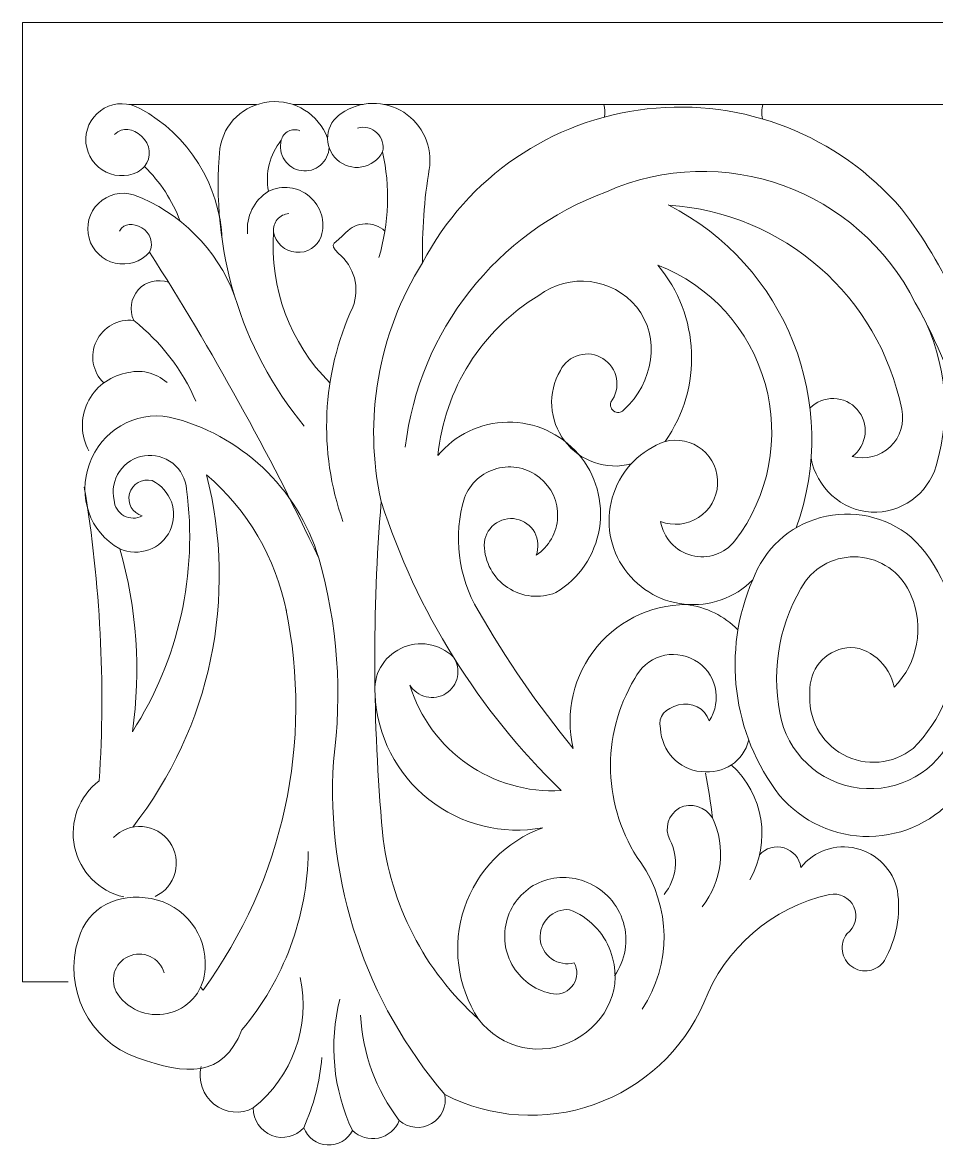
# Model space of a CAD drawing. Header units: millimetres. Extents: x 4607 to 4809, y 1593 to 1731.
# Drawn here: x 4607.45 to 4648.07, y 1681.06 to 1730.98 of the extents above; entities that cross this region are included whole.
import ezdxf

# ---------------------------------------------------------------- set-up
doc = ezdxf.new("R2010")
doc.units = ezdxf.units.MM
doc.header["$MEASUREMENT"] = 0
doc.layers.add('SITARA ALL', color=18, linetype='Continuous', true_color=0x000000)

msp = doc.modelspace()

# ---------------------------------------------------------------- linework, layer by layer
at = {"layer": 'SITARA ALL', "lineweight": 9}
for points, knots in [([(4805.424, 1688.332), (4805.424, 1688.332), (4807.449, 1688.332), (4807.449, 1688.332), (4807.449, 1688.332), (4807.449, 1730.976), (4807.449, 1730.976), (4807.449, 1730.976), (4607.449, 1730.976), (4607.449, 1730.976), (4607.449, 1730.976), (4607.449, 1688.332), (4607.449, 1688.332), (4607.449, 1688.332), (4609.474, 1688.332), (4609.474, 1688.332)], [0, 0, 0, 0, 0.166667, 0.166667, 0.166667, 0.333333, 0.333333, 0.333333, 0.5, 0.5, 0.5, 0.666667, 0.666667, 0.666667, 1, 1, 1, 1]), ([(4614.456, 1722.145), (4614.114, 1723.06), (4613.574, 1723.888), (4612.875, 1724.57), (4612.785, 1724.471), (4612.678, 1724.388), (4612.559, 1724.326), (4612.055, 1724.082), (4611.459, 1724.119), (4610.99, 1724.425), (4610.521, 1724.731), (4610.246, 1725.266), (4610.266, 1725.826), (4610.285, 1726.385), (4610.596, 1726.894), (4611.086, 1727.166), (4611.575, 1727.439), (4612.177, 1727.432), (4612.662, 1727.153), (4614.837, 1725.991), (4616.231, 1723.759), (4616.324, 1721.295)], [0, 0, 0, 0, 0.125, 0.125, 0.125, 0.25, 0.25, 0.25, 0.375, 0.375, 0.375, 0.5, 0.5, 0.5, 0.625, 0.625, 0.625, 0.75, 0.75, 0.75, 1, 1, 1, 1]), ([(4621.01, 1725.831), (4620.617, 1726.899), (4619.549, 1727.563), (4618.417, 1727.443), (4617.286, 1727.323), (4616.388, 1726.497), (4616.228, 1725.371), (4615.794, 1720.922), (4617.139, 1716.485), (4619.972, 1713.028)], [0, 0, 0, 0, 0.25, 0.25, 0.25, 0.5, 0.5, 0.5, 1, 1, 1, 1]), ([(4625.524, 1724.437), (4625.695, 1725.437), (4625.248, 1726.441), (4624.391, 1726.983), (4623.535, 1727.526), (4622.451, 1727.511), (4621.62, 1726.931), (4621.277, 1726.716), (4621.055, 1726.354), (4621.017, 1725.952), (4620.979, 1725.55), (4621.128, 1725.155), (4621.425, 1724.88), (4621.721, 1724.606), (4622.128, 1724.485), (4622.526, 1724.553), (4622.925, 1724.621), (4623.267, 1724.868), (4623.455, 1725.226), (4623.527, 1725.533), (4623.43, 1725.855), (4623.201, 1726.072), (4622.972, 1726.289), (4622.649, 1726.369), (4622.346, 1726.281)], [0, 0, 0, 0, 0.111111, 0.111111, 0.111111, 0.222222, 0.222222, 0.222222, 0.333333, 0.333333, 0.333333, 0.444444, 0.444444, 0.444444, 0.555556, 0.555556, 0.555556, 0.666667, 0.666667, 0.666667, 0.777778, 0.777778, 0.777778, 1, 1, 1, 1]), ([(4650.346, 1714.018), (4649.79, 1717.181), (4648.475, 1720.159), (4646.51, 1722.698), (4643.714, 1725.958), (4639.484, 1727.618), (4635.217, 1727.131), (4630.95, 1726.644), (4627.22, 1724.103), (4625.231, 1720.297)], [0, 0, 0, 0, 0.25, 0.25, 0.25, 0.5, 0.5, 0.5, 1, 1, 1, 1]), ([(4612.875, 1724.57), (4613.196, 1724.983), (4613.139, 1725.574), (4612.746, 1725.918), (4612.352, 1726.263), (4611.911, 1726.367), (4611.545, 1725.994)], [0, 0, 0, 0, 0.333333, 0.333333, 0.333333, 1, 1, 1, 1]), ([(4619.78, 1726.158), (4619.616, 1726.232), (4619.426, 1726.227), (4619.265, 1726.145), (4619.104, 1726.064), (4618.989, 1725.914), (4618.952, 1725.738), (4618.436, 1725.105), (4618.228, 1724.276), (4618.386, 1723.475), (4617.74, 1723.074), (4617.378, 1722.341), (4617.453, 1721.584)], [0, 0, 0, 0, 0.2, 0.2, 0.2, 0.4, 0.4, 0.4, 0.6, 0.6, 0.6, 1, 1, 1, 1]), ([(4618.952, 1725.738), (4618.872, 1725.44), (4618.924, 1725.122), (4619.093, 1724.864), (4619.263, 1724.607), (4619.533, 1724.434), (4619.838, 1724.389), (4620.143, 1724.344), (4620.452, 1724.432), (4620.689, 1724.629), (4620.925, 1724.827), (4621.066, 1725.115), (4621.076, 1725.423)], [0, 0, 0, 0, 0.2, 0.2, 0.2, 0.4, 0.4, 0.4, 0.6, 0.6, 0.6, 1, 1, 1, 1]), ([(4647.128, 1718.514), (4644.598, 1723.561), (4638.562, 1725.737), (4633.399, 1723.453), (4628.524, 1721.643), (4625.072, 1717.262), (4624.461, 1712.097)], [0, 0, 0, 0, 0.333333, 0.333333, 0.333333, 1, 1, 1, 1]), ([(4625.531, 1724.475), (4625.3, 1723.095), (4625.2, 1721.696), (4625.231, 1720.297), (4623.248, 1717.136), (4622.586, 1713.325), (4623.391, 1709.681), (4624.967, 1704.809), (4627.714, 1700.4), (4631.392, 1696.836), (4628.338, 1696.659), (4625.558, 1698.6), (4624.666, 1701.526), (4624.827, 1701.26), (4625.089, 1701.071), (4625.391, 1701.001), (4625.694, 1700.93), (4626.011, 1700.984), (4626.272, 1701.152), (4626.534, 1701.32), (4626.716, 1701.587), (4626.779, 1701.891), (4626.841, 1702.196), (4626.778, 1702.511), (4626.603, 1702.768), (4625.985, 1703.378), (4625.049, 1703.533), (4624.267, 1703.154), (4623.485, 1702.775), (4623.024, 1701.966), (4623.119, 1701.102), (4623.203, 1699.277), (4624.073, 1697.578), (4625.504, 1696.443), (4626.935, 1695.308), (4628.778, 1694.847), (4630.574, 1695.182), (4628.928, 1694.588), (4627.645, 1693.275), (4627.089, 1691.617), (4626.533, 1689.958), (4626.76, 1688.147), (4627.715, 1686.681)], [0, 0, 0, 0, 0.066667, 0.066667, 0.066667, 0.133333, 0.133333, 0.133333, 0.2, 0.2, 0.2, 0.266667, 0.266667, 0.266667, 0.333333, 0.333333, 0.333333, 0.4, 0.4, 0.4, 0.466667, 0.466667, 0.466667, 0.533333, 0.533333, 0.533333, 0.6, 0.6, 0.6, 0.666667, 0.666667, 0.666667, 0.733333, 0.733333, 0.733333, 0.8, 0.8, 0.8, 0.866667, 0.866667, 0.866667, 1, 1, 1, 1]), ([(4619.292, 1722.478), (4619.091, 1722.468), (4618.904, 1722.375), (4618.774, 1722.221), (4618.645, 1722.068), (4618.585, 1721.868), (4618.609, 1721.669), (4618.696, 1721.176), (4619.103, 1720.803), (4619.602, 1720.76), (4620.101, 1720.718), (4620.559, 1720.998), (4620.727, 1721.469), (4620.922, 1722.111), (4620.718, 1722.807), (4620.208, 1723.241), (4619.697, 1723.675), (4618.988, 1723.77), (4618.386, 1723.475)], [0, 0, 0, 0, 0.142857, 0.142857, 0.142857, 0.285714, 0.285714, 0.285714, 0.428571, 0.428571, 0.428571, 0.571429, 0.571429, 0.571429, 0.714286, 0.714286, 0.714286, 1, 1, 1, 1]), ([(4616.875, 1718.828), (4616.095, 1720.902), (4614.46, 1722.538), (4612.385, 1723.316), (4611.834, 1723.484), (4611.235, 1723.338), (4610.824, 1722.935), (4610.412, 1722.532), (4610.251, 1721.944), (4610.407, 1721.389), (4610.563, 1720.835), (4611.009, 1720.41), (4611.57, 1720.281), (4612.131, 1720.151), (4612.714, 1720.334), (4613.096, 1720.764)], [0, 0, 0, 0, 0.166667, 0.166667, 0.166667, 0.333333, 0.333333, 0.333333, 0.5, 0.5, 0.5, 0.666667, 0.666667, 0.666667, 1, 1, 1, 1]), ([(4642.447, 1713.829), (4642.724, 1714.115), (4643.11, 1714.273), (4643.509, 1714.262), (4643.908, 1714.252), (4644.286, 1714.074), (4644.549, 1713.773), (4644.812, 1713.472), (4644.937, 1713.075), (4644.894, 1712.678), (4644.85, 1712.281), (4644.641, 1711.919), (4644.32, 1711.682), (4644.921, 1711.523), (4645.563, 1711.687), (4646.013, 1712.117), (4646.463, 1712.547), (4646.659, 1713.174), (4646.527, 1713.782), (4645.519, 1718.801), (4641.278, 1722.52), (4636.169, 1722.852)], [0, 0, 0, 0, 0.125, 0.125, 0.125, 0.25, 0.25, 0.25, 0.375, 0.375, 0.375, 0.5, 0.5, 0.5, 0.625, 0.625, 0.625, 0.75, 0.75, 0.75, 1, 1, 1, 1]), ([(4626.217, 1683.327), (4622.711, 1687.43), (4620.937, 1692.739), (4621.268, 1698.125), (4621.677, 1701.154), (4621.456, 1704.233), (4620.617, 1707.172), (4618.398, 1711.856), (4615.886, 1716.396), (4613.096, 1720.764), (4613.288, 1721.161), (4613.134, 1721.639), (4612.747, 1721.85), (4612.36, 1722.061), (4611.992, 1722.081), (4611.761, 1721.705)], [0, 0, 0, 0, 0.166667, 0.166667, 0.166667, 0.333333, 0.333333, 0.333333, 0.5, 0.5, 0.5, 0.666667, 0.666667, 0.666667, 1, 1, 1, 1]), ([(4623.557, 1721.703), (4623.057, 1722.161), (4622.282, 1722.13), (4621.82, 1721.634), (4621.359, 1721.138), (4621, 1721.178), (4621.493, 1720.713), (4622.199, 1720.138), (4622.456, 1719.174), (4622.131, 1718.323), (4620.748, 1715.326), (4620.59, 1711.91), (4621.693, 1708.799)], [0, 0, 0, 0, 0.2, 0.2, 0.2, 0.4, 0.4, 0.4, 0.6, 0.6, 0.6, 1, 1, 1, 1]), ([(4637.253, 1705.097), (4635.615, 1705.185), (4634.033, 1704.494), (4632.985, 1703.232), (4631.937, 1701.971), (4631.545, 1700.3), (4631.931, 1698.706), (4630.349, 1700.625), (4628.935, 1702.676), (4627.704, 1704.837), (4626.802, 1706.347), (4626.58, 1708.169), (4627.094, 1709.851), (4627.339, 1710.488), (4627.874, 1710.969), (4628.533, 1711.147), (4629.192, 1711.324), (4629.9, 1711.174), (4630.432, 1710.747), (4630.965, 1710.32), (4631.262, 1709.665), (4631.232, 1708.984), (4631.202, 1708.302), (4630.845, 1707.672), (4630.277, 1707.294), (4630.407, 1707.624), (4630.383, 1707.995), (4630.213, 1708.306), (4630.042, 1708.617), (4629.745, 1708.835), (4629.397, 1708.904), (4629.048, 1708.972), (4628.688, 1708.882), (4628.413, 1708.659), (4628.137, 1708.435), (4627.976, 1708.103), (4627.971, 1707.748), (4627.986, 1706.985), (4628.375, 1706.278), (4629.011, 1705.857), (4629.647, 1705.435), (4630.444, 1705.351), (4631.153, 1705.634), (4632.187, 1706.253), (4632.895, 1707.297), (4633.087, 1708.486), (4633.279, 1709.676), (4632.94, 1710.884), (4632.153, 1711.796), (4631.366, 1712.709), (4630.216, 1713.227), (4629.011, 1713.211), (4627.806, 1713.196), (4626.674, 1712.654), (4625.911, 1711.722), (4626.197, 1714.669), (4627.861, 1717.309), (4630.394, 1718.842), (4631.75, 1719.864), (4633.672, 1719.634), (4634.748, 1718.32), (4635.825, 1717.006), (4635.474, 1714.914), (4634.205, 1713.784), (4634.106, 1713.647), (4633.922, 1713.601), (4633.77, 1713.676), (4633.617, 1713.751), (4633.547, 1713.942), (4633.597, 1714.104), (4633.824, 1714.402), (4633.915, 1714.781), (4633.849, 1715.149), (4633.782, 1715.517), (4633.565, 1715.839), (4633.248, 1716.038), (4632.931, 1716.237), (4632.545, 1716.293), (4632.184, 1716.193), (4631.824, 1716.092), (4631.523, 1715.847), (4631.355, 1715.513), (4630.776, 1714.525), (4630.852, 1713.285), (4631.546, 1712.375), (4632.24, 1711.465), (4633.395, 1711.059), (4634.501, 1711.355)], [0, 0, 0, 0, 0.033333, 0.033333, 0.033333, 0.066667, 0.066667, 0.066667, 0.1, 0.1, 0.1, 0.133333, 0.133333, 0.133333, 0.166667, 0.166667, 0.166667, 0.2, 0.2, 0.2, 0.233333, 0.233333, 0.233333, 0.266667, 0.266667, 0.266667, 0.3, 0.3, 0.3, 0.333333, 0.333333, 0.333333, 0.366667, 0.366667, 0.366667, 0.4, 0.4, 0.4, 0.433333, 0.433333, 0.433333, 0.466667, 0.466667, 0.466667, 0.5, 0.5, 0.5, 0.533333, 0.533333, 0.533333, 0.566667, 0.566667, 0.566667, 0.6, 0.6, 0.6, 0.633333, 0.633333, 0.633333, 0.666667, 0.666667, 0.666667, 0.7, 0.7, 0.7, 0.733333, 0.733333, 0.733333, 0.766667, 0.766667, 0.766667, 0.8, 0.8, 0.8, 0.833333, 0.833333, 0.833333, 0.866667, 0.866667, 0.866667, 0.9, 0.9, 0.9, 0.933333, 0.933333, 0.933333, 1, 1, 1, 1]), ([(4639.114, 1707.939), (4640.636, 1709.928), (4641.132, 1712.518), (4640.455, 1714.928), (4639.777, 1717.339), (4638.021, 1719.284), (4635.686, 1720.189), (4637.562, 1717.955), (4637.692, 1714.733), (4636.007, 1712.351), (4636.584, 1712.501), (4637.198, 1712.367), (4637.659, 1711.99), (4638.121, 1711.613), (4638.374, 1711.034), (4638.343, 1710.439), (4638.311, 1709.844), (4637.997, 1709.299), (4637.498, 1708.974), (4636.999, 1708.648), (4636.37, 1708.582), (4635.812, 1708.792), (4635.931, 1708.061), (4636.473, 1707.47), (4637.191, 1707.287), (4637.909, 1707.104), (4638.66, 1707.354), (4639.114, 1707.939)], [0, 0, 0, 0, 0.111111, 0.111111, 0.111111, 0.222222, 0.222222, 0.222222, 0.333333, 0.333333, 0.333333, 0.444444, 0.444444, 0.444444, 0.555556, 0.555556, 0.555556, 0.666667, 0.666667, 0.666667, 0.777778, 0.777778, 0.777778, 0.888889, 0.888889, 0.888889, 1, 1, 1, 1]), ([(4615.161, 1714.139), (4614.547, 1715.545), (4613.598, 1716.778), (4612.397, 1717.731), (4612.181, 1718.183), (4612.259, 1718.721), (4612.594, 1719.093), (4612.929, 1719.465), (4613.464, 1719.596), (4613.937, 1719.429)], [0, 0, 0, 0, 0.25, 0.25, 0.25, 0.5, 0.5, 0.5, 1, 1, 1, 1]), ([(4664.231, 1697.316), (4665.006, 1697.97), (4665.135, 1699.115), (4664.523, 1699.923), (4664.11, 1700.701), (4663.403, 1701.28), (4662.56, 1701.533), (4661.716, 1701.786), (4660.811, 1701.693), (4660.038, 1701.272), (4658.869, 1700.412), (4657.348, 1700.19), (4655.982, 1700.68), (4654.017, 1701.36), (4652.438, 1702.854), (4651.651, 1704.779), (4651.71, 1701.869), (4650.781, 1699.024), (4649.018, 1696.708), (4648.058, 1695.515), (4646.615, 1694.814), (4645.083, 1694.795), (4643.552, 1694.777), (4642.087, 1695.451), (4641.098, 1696.621), (4638.985, 1699.358), (4638.528, 1703.031), (4639.905, 1706.203), (4640.404, 1707.558), (4641.527, 1708.589), (4642.92, 1708.969), (4644.313, 1709.35), (4645.812, 1709.027), (4646.931, 1708.114), (4648.211, 1706.891), (4648.944, 1705.205), (4648.964, 1703.436), (4648.984, 1701.666), (4648.284, 1699.957), (4647.033, 1698.706), (4646.143, 1698), (4644.918, 1697.893), (4643.92, 1698.433), (4642.921, 1698.974), (4642.343, 1700.078), (4642.449, 1701.209), (4642.391, 1702.194), (4643.107, 1703.056), (4644.087, 1703.179), (4645.067, 1703.301), (4646.004, 1702.398), (4646.191, 1701.428), (4647.245, 1702.507), (4647.542, 1704.114), (4646.941, 1705.497), (4646.583, 1706.416), (4645.754, 1707.067), (4644.777, 1707.199), (4643.8, 1707.33), (4642.835, 1706.93), (4642.246, 1706.14), (4641.122, 1704.409), (4640.715, 1702.309), (4641.113, 1700.283), (4641.416, 1698.515), (4642.847, 1697.158), (4644.628, 1696.948), (4646.41, 1696.739), (4648.093, 1697.674), (4648.798, 1699.324), (4649.845, 1701.763), (4650.31, 1704.411), (4650.154, 1707.061), (4650.154, 1711.077), (4649.112, 1715.022), (4647.128, 1718.514), (4648.452, 1716.341), (4648.789, 1713.705), (4648.054, 1711.269), (4647.686, 1709.998), (4646.492, 1709.147), (4645.17, 1709.213), (4643.848, 1709.28), (4642.734, 1710.312), (4642.495, 1711.614)], [0, 0, 0, 0, 0.034483, 0.034483, 0.034483, 0.068966, 0.068966, 0.068966, 0.103448, 0.103448, 0.103448, 0.137931, 0.137931, 0.137931, 0.172414, 0.172414, 0.172414, 0.206897, 0.206897, 0.206897, 0.241379, 0.241379, 0.241379, 0.275862, 0.275862, 0.275862, 0.310345, 0.310345, 0.310345, 0.344828, 0.344828, 0.344828, 0.37931, 0.37931, 0.37931, 0.413793, 0.413793, 0.413793, 0.448276, 0.448276, 0.448276, 0.482759, 0.482759, 0.482759, 0.517241, 0.517241, 0.517241, 0.551724, 0.551724, 0.551724, 0.586207, 0.586207, 0.586207, 0.62069, 0.62069, 0.62069, 0.655172, 0.655172, 0.655172, 0.689655, 0.689655, 0.689655, 0.724138, 0.724138, 0.724138, 0.758621, 0.758621, 0.758621, 0.793103, 0.793103, 0.793103, 0.827586, 0.827586, 0.827586, 0.862069, 0.862069, 0.862069, 0.896552, 0.896552, 0.896552, 0.931034, 0.931034, 0.931034, 1, 1, 1, 1]), ([(4612.397, 1717.731), (4611.703, 1717.812), (4611.035, 1717.442), (4610.735, 1716.811), (4610.436, 1716.18), (4610.559, 1715.44), (4611.06, 1714.954)], [0, 0, 0, 0, 0.333333, 0.333333, 0.333333, 1, 1, 1, 1]), ([(4613.873, 1714.972), (4613.37, 1715.419), (4612.673, 1715.575), (4612.028, 1715.383), (4611.287, 1715.238), (4610.659, 1714.749), (4610.337, 1714.066), (4610.016, 1713.383), (4610.036, 1712.593), (4610.396, 1711.929)], [0, 0, 0, 0, 0.25, 0.25, 0.25, 0.5, 0.5, 0.5, 1, 1, 1, 1]), ([(4620.617, 1707.172), (4619.668, 1710.292), (4617.142, 1712.675), (4613.972, 1713.439), (4612.441, 1713.704), (4610.941, 1712.825), (4610.425, 1711.359), (4609.91, 1709.893), (4610.412, 1708.335), (4611.772, 1707.583)], [0, 0, 0, 0, 0.25, 0.25, 0.25, 0.5, 0.5, 0.5, 1, 1, 1, 1]), ([(4636.007, 1712.351), (4634.935, 1711.971), (4634.095, 1711.123), (4633.724, 1710.047), (4633.354, 1708.972), (4633.489, 1707.792), (4634.099, 1706.832), (4634.709, 1705.872), (4635.724, 1705.242), (4636.855, 1705.121), (4637.986, 1704.999), (4639.105, 1705.394), (4639.905, 1706.203)], [0, 0, 0, 0, 0.2, 0.2, 0.2, 0.4, 0.4, 0.4, 0.6, 0.6, 0.6, 1, 1, 1, 1]), ([(4612.333, 1699.452), (4614.391, 1702.647), (4615.245, 1706.467), (4614.742, 1710.234), (4614.705, 1710.686), (4614.482, 1711.103), (4614.126, 1711.384), (4613.77, 1711.666), (4613.316, 1711.787), (4612.867, 1711.718), (4612.419, 1711.649), (4612.019, 1711.397), (4611.764, 1711.022), (4611.508, 1710.647), (4611.42, 1710.185), (4611.52, 1709.743), (4611.539, 1709.453), (4611.704, 1709.192), (4611.958, 1709.051), (4612.212, 1708.91), (4612.518, 1708.907), (4612.774, 1709.044), (4612.345, 1709.163), (4612.092, 1709.605), (4612.205, 1710.035), (4612.319, 1710.465), (4612.777, 1710.719), (4613.208, 1710.61), (4614.038, 1710.217), (4614.396, 1709.229), (4614.012, 1708.396), (4613.628, 1707.562), (4612.611, 1707.208), (4611.772, 1707.583), (4612.537, 1704.944), (4612.728, 1702.171), (4612.333, 1699.452)], [0, 0, 0, 0, 0.083333, 0.083333, 0.083333, 0.166667, 0.166667, 0.166667, 0.25, 0.25, 0.25, 0.333333, 0.333333, 0.333333, 0.416667, 0.416667, 0.416667, 0.5, 0.5, 0.5, 0.583333, 0.583333, 0.583333, 0.666667, 0.666667, 0.666667, 0.75, 0.75, 0.75, 0.833333, 0.833333, 0.833333, 0.916667, 0.916667, 0.916667, 1, 1, 1, 1]), ([(4612.354, 1695.212), (4615.811, 1699.646), (4617.021, 1705.425), (4615.628, 1710.872), (4617.459, 1709.308), (4618.71, 1707.171), (4619.177, 1704.809)], [0, 0, 0, 0, 0.333333, 0.333333, 0.333333, 1, 1, 1, 1]), ([(4610.194, 1710.325), (4610.914, 1706.014), (4611.139, 1701.633), (4610.863, 1697.27), (4609.958, 1696.588), (4609.53, 1695.443), (4609.766, 1694.334), (4610.003, 1693.225), (4610.845, 1692.358), (4611.95, 1692.105)], [0, 0, 0, 0, 0.25, 0.25, 0.25, 0.5, 0.5, 0.5, 1, 1, 1, 1]), ([(4623.391, 1709.681), (4622.993, 1704.788), (4623.012, 1699.871), (4623.447, 1694.981), (4623.789, 1691.779), (4625.309, 1688.822), (4627.715, 1686.681), (4628.714, 1685.35), (4630.541, 1684.957), (4632, 1685.758), (4633.46, 1686.56), (4634.169, 1688.135), (4633.582, 1689.693), (4633.274, 1690.542), (4632.612, 1691.215), (4631.767, 1691.537), (4631.412, 1691.569), (4631.062, 1691.443), (4630.809, 1691.192), (4630.556, 1690.941), (4630.428, 1690.593), (4630.458, 1690.238), (4630.488, 1689.883), (4630.674, 1689.56), (4630.966, 1689.356), (4631.257, 1689.151), (4631.623, 1689.086), (4631.967, 1689.178), (4632.139, 1688.874), (4632.127, 1688.5), (4631.935, 1688.208), (4631.743, 1687.916), (4631.4, 1687.756), (4631.052, 1687.794), (4630.315, 1687.918), (4629.666, 1688.353), (4629.271, 1688.989), (4628.876, 1689.625), (4628.775, 1690.403), (4628.991, 1691.12), (4629.206, 1691.836), (4629.719, 1692.425), (4630.399, 1692.738), (4631.079, 1693.05), (4631.865, 1693.053), (4632.548, 1692.749), (4633.327, 1692.434), (4633.92, 1691.78), (4634.157, 1690.974), (4634.394, 1690.168), (4634.248, 1689.294), (4633.764, 1688.607)], [0, 0, 0, 0, 0.055556, 0.055556, 0.055556, 0.111111, 0.111111, 0.111111, 0.166667, 0.166667, 0.166667, 0.222222, 0.222222, 0.222222, 0.277778, 0.277778, 0.277778, 0.333333, 0.333333, 0.333333, 0.388889, 0.388889, 0.388889, 0.444444, 0.444444, 0.444444, 0.5, 0.5, 0.5, 0.555556, 0.555556, 0.555556, 0.611111, 0.611111, 0.611111, 0.666667, 0.666667, 0.666667, 0.722222, 0.722222, 0.722222, 0.777778, 0.777778, 0.777778, 0.833333, 0.833333, 0.833333, 0.888889, 0.888889, 0.888889, 1, 1, 1, 1]), ([(4615.362, 1688.089), (4615.362, 1688.089), (4615.475, 1687.967), (4615.475, 1687.967), (4619.044, 1692.85), (4620.38, 1699.01), (4619.152, 1704.932)], [0, 0, 0, 0, 0.333333, 0.333333, 0.333333, 1, 1, 1, 1]), ([(4634.99, 1687.119), (4636.309, 1689.1), (4636.284, 1691.682), (4634.925, 1693.635), (4633.233, 1696.069), (4633.131, 1699.273), (4634.662, 1701.812), (4634.892, 1702.286), (4635.308, 1702.644), (4635.811, 1702.801), (4636.314, 1702.958), (4636.862, 1702.897), (4637.321, 1702.637), (4637.779, 1702.377), (4638.109, 1701.938), (4638.232, 1701.426), (4638.356, 1700.914), (4638.26, 1700.371), (4637.97, 1699.93), (4637.779, 1700.493), (4637.179, 1700.806), (4636.608, 1700.64), (4636.038, 1700.475), (4635.667, 1700.17), (4635.807, 1699.593), (4635.845, 1698.593), (4636.615, 1697.774), (4637.611, 1697.675), (4638.606, 1697.576), (4639.491, 1698.111), (4639.726, 1699.084)], [0, 0, 0, 0, 0.090909, 0.090909, 0.090909, 0.181818, 0.181818, 0.181818, 0.272727, 0.272727, 0.272727, 0.363636, 0.363636, 0.363636, 0.454545, 0.454545, 0.454545, 0.545455, 0.545455, 0.545455, 0.636364, 0.636364, 0.636364, 0.727273, 0.727273, 0.727273, 0.818182, 0.818182, 0.818182, 1, 1, 1, 1]), ([(4635.962, 1692.212), (4636.531, 1692.898), (4636.633, 1693.858), (4636.219, 1694.648), (4635.96, 1695.157), (4636.148, 1695.779), (4636.645, 1696.06), (4637.142, 1696.341), (4637.817, 1696.1), (4638.119, 1695.616), (4638.732, 1694.322), (4638.55, 1692.79), (4637.653, 1691.674)], [0, 0, 0, 0, 0.2, 0.2, 0.2, 0.4, 0.4, 0.4, 0.6, 0.6, 0.6, 1, 1, 1, 1]), ([(4613.342, 1692.124), (4613.782, 1692.328), (4614.108, 1692.718), (4614.233, 1693.186), (4614.358, 1693.655), (4614.27, 1694.153), (4613.99, 1694.549), (4613.71, 1694.945), (4613.268, 1695.196), (4612.785, 1695.234), (4612.301, 1695.273), (4611.828, 1695.097), (4611.488, 1694.75)], [0, 0, 0, 0, 0.2, 0.2, 0.2, 0.4, 0.4, 0.4, 0.6, 0.6, 0.6, 1, 1, 1, 1]), ([(4615.395, 1684.565), (4615.236, 1683.945), (4615.458, 1683.29), (4615.961, 1682.894), (4616.464, 1682.498), (4617.143, 1682.431), (4617.709, 1682.73), (4617.698, 1682.191), (4618.025, 1681.702), (4618.529, 1681.507), (4619.032, 1681.312), (4619.595, 1681.444), (4619.95, 1681.85), (4620.115, 1681.409), (4620.525, 1681.107), (4620.996, 1681.082), (4621.466, 1681.057), (4621.903, 1681.305), (4622.114, 1681.727), (4622.42, 1681.428), (4622.855, 1681.302), (4623.274, 1681.391), (4623.692, 1681.48), (4624.037, 1681.769), (4624.195, 1682.166), (4624.593, 1681.818), (4625.169, 1681.763), (4625.626, 1682.029), (4626.083, 1682.295), (4626.322, 1682.809), (4626.217, 1683.327), (4628.274, 1682.27), (4630.677, 1682.109), (4632.858, 1682.882), (4635.038, 1683.654), (4636.798, 1685.282), (4637.731, 1687.399), (4638.663, 1689.841), (4640.765, 1691.651), (4643.318, 1692.212), (4643.763, 1692.304), (4644.213, 1692.076), (4644.403, 1691.663), (4644.592, 1691.249), (4644.452, 1690.746), (4644.092, 1690.468), (4643.922, 1690.248), (4643.848, 1689.968), (4643.889, 1689.692), (4643.929, 1689.416), (4644.079, 1689.17), (4644.305, 1689.008), (4644.532, 1688.846), (4644.815, 1688.783), (4645.089, 1688.834), (4645.362, 1688.885), (4645.603, 1689.044), (4645.756, 1689.276), (4646.288, 1690.222), (4646.492, 1691.316), (4646.334, 1692.389), (4646.139, 1693.315), (4645.428, 1694.044), (4644.508, 1694.263), (4643.588, 1694.482), (4642.632, 1694.161), (4642.042, 1693.422), (4641.986, 1693.832), (4641.695, 1694.171), (4641.298, 1694.288), (4640.902, 1694.406), (4640.477, 1694.285), (4640.207, 1693.971)], [0, 0, 0, 0, 0.04, 0.04, 0.04, 0.08, 0.08, 0.08, 0.12, 0.12, 0.12, 0.16, 0.16, 0.16, 0.2, 0.2, 0.2, 0.24, 0.24, 0.24, 0.28, 0.28, 0.28, 0.32, 0.32, 0.32, 0.36, 0.36, 0.36, 0.4, 0.4, 0.4, 0.44, 0.44, 0.44, 0.48, 0.48, 0.48, 0.52, 0.52, 0.52, 0.56, 0.56, 0.56, 0.6, 0.6, 0.6, 0.64, 0.64, 0.64, 0.68, 0.68, 0.68, 0.72, 0.72, 0.72, 0.76, 0.76, 0.76, 0.8, 0.8, 0.8, 0.84, 0.84, 0.84, 0.88, 0.88, 0.88, 0.92, 0.92, 0.92, 1, 1, 1, 1]), ([(4613.746, 1688.731), (4613.655, 1689.055), (4613.426, 1689.323), (4613.119, 1689.464), (4612.813, 1689.604), (4612.463, 1689.605), (4612.157, 1689.464), (4611.851, 1689.322), (4611.622, 1689.054), (4611.531, 1688.729), (4611.44, 1688.405), (4611.495, 1688.059), (4611.683, 1687.779), (4612.214, 1687.027), (4613.167, 1686.7), (4614.048, 1686.966), (4614.929, 1687.232), (4615.54, 1688.009), (4615.566, 1688.929), (4615.683, 1690.423), (4614.65, 1691.763), (4613.175, 1692.032), (4611.701, 1692.3), (4610.354, 1691.677), (4609.937, 1690.237), (4609.24, 1688.057), (4610.4, 1685.718), (4612.557, 1684.952), (4614.713, 1684.186), (4616.364, 1684.062), (4617.199, 1686.193), (4619.069, 1688.418), (4620.112, 1691.218), (4620.153, 1694.124)], [0, 0, 0, 0, 0.083333, 0.083333, 0.083333, 0.166667, 0.166667, 0.166667, 0.25, 0.25, 0.25, 0.333333, 0.333333, 0.333333, 0.416667, 0.416667, 0.416667, 0.5, 0.5, 0.5, 0.583333, 0.583333, 0.583333, 0.666667, 0.666667, 0.666667, 0.75, 0.75, 0.75, 0.833333, 0.833333, 0.833333, 1, 1, 1, 1])]:
    msp.add_open_spline(points, degree=3, knots=knots, dxfattribs=at)
for points in [[(4612.183, 1727.335), (4612.183, 1727.335), (4617.852, 1727.335), (4617.852, 1727.335)], [(4619.502, 1727.335), (4619.502, 1727.335), (4622.585, 1727.335), (4622.585, 1727.335)], [(4623.516, 1727.335), (4623.516, 1727.335), (4670.985, 1727.335), (4670.985, 1727.335)], [(4633.321, 1726.779), (4633.341, 1726.965), (4633.332, 1727.152), (4633.293, 1727.335)], [(4640.353, 1727.335), (4640.3, 1727.126), (4640.293, 1726.909), (4640.334, 1726.698)], [(4623.29, 1720.524), (4623.74, 1722.053), (4623.797, 1723.669), (4623.455, 1725.226)], [(4641.835, 1708.509), (4643.829, 1714.047), (4641.396, 1720.198), (4636.147, 1722.863)], [(4618.609, 1721.669), (4618.425, 1719.171), (4619.34, 1716.72), (4621.115, 1714.954)], [(4639.248, 1703.977), (4638.635, 1704.597), (4637.834, 1704.994), (4636.969, 1705.105)], [(4639.772, 1692.861), (4640.734, 1694.549), (4640.393, 1696.677), (4638.949, 1697.978)], [(4638.119, 1695.616), (4638.034, 1696.285), (4637.928, 1696.952), (4637.801, 1697.614)], [(4617.709, 1682.73), (4619.447, 1684.112), (4620.254, 1686.354), (4619.793, 1688.525)], [(4621.554, 1687.566), (4621.057, 1685.613), (4621.254, 1683.549), (4622.114, 1681.727)], [(4622.474, 1686.846), (4622.562, 1685.148), (4623.162, 1683.517), (4624.195, 1682.166)], [(4619.95, 1681.85), (4620.395, 1682.835), (4620.666, 1683.889), (4620.753, 1684.966)]]:
    msp.add_open_spline(points, degree=3, dxfattribs=at)

doc.saveas('drawing.dxf')
